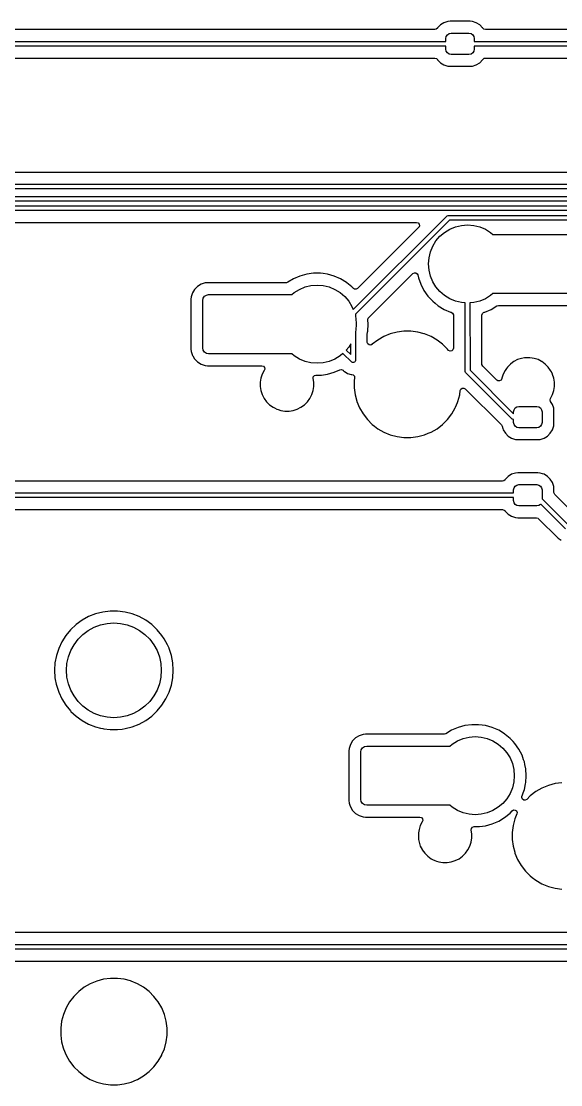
# Model space of a CAD drawing. Header units: millimetres. Extents: x 46 to 4458, y 59 to 1499.
# Drawn here: x 1718.4 to 1741.16, y 856.44 to 901.31 of the extents above; entities that cross this region are included whole.
import ezdxf

# ---------------------------------------------------------------- set-up
doc = ezdxf.new("R2010")
doc.units = ezdxf.units.MM
doc.layers.add('BLACK', color=7, linetype='Continuous')

msp = doc.modelspace()

# ---------------------------------------------------------------- linework, layer by layer
at = {"layer": 'BLACK', "linetype": 'Continuous'}
for p, q in [((1735.95365, 901.01629), (1735.90171, 900.96957)), ((1735.96515, 901.03493), (1735.95365, 901.01629)), ((1736.08507, 901.15486), (1735.96515, 901.03493)), ((1736.08508, 901.15486), (1736.08507, 901.15486)), ((1736.22941, 901.24389), (1736.08508, 901.15486)), ((1736.22942, 901.24389), (1736.22941, 901.24389)), ((1736.39041, 901.29724), (1736.22942, 901.24389)), ((1736.48976, 901.30739), (1736.39041, 901.29724)), ((1736.39041, 901.29724), (1736.39041, 901.29724)), ((1736.48978, 901.30739), (1736.48976, 901.30739)), ((1737.33647, 901.30739), (1736.48978, 901.30739)), ((1737.43583, 901.29724), (1737.33647, 901.30739)), ((1737.59681, 901.24389), (1737.43583, 901.29724)), ((1737.59682, 901.24389), (1737.59681, 901.24389)), ((1737.74116, 901.15486), (1737.59682, 901.24389)), ((1737.59682, 901.24389), (1737.59682, 901.24389)), ((1737.59682, 901.24389), (1737.59682, 901.24389)), ((1737.86109, 901.03493), (1737.74116, 901.15486)), ((1737.74116, 901.15486), (1737.74116, 901.15486)), ((1737.86751, 901.02453), (1737.86109, 901.03493)), ((1737.87258, 901.01629), (1737.86751, 901.02453)), ((1737.91108, 900.97707), (1737.87258, 901.01629)), ((1735.84812, 900.95739), (1714.16562, 900.95739)), ((1735.90171, 900.96957), (1735.84812, 900.95739)), ((1736.31312, 900.58189), (1736.33025, 900.66799)), ((1736.31312, 900.45647), (1736.31312, 900.58189)), ((1736.33025, 900.66799), (1736.37902, 900.74099)), ((1736.37902, 900.74099), (1736.45202, 900.78976)), ((1736.45202, 900.78976), (1736.53812, 900.80689)), ((1736.53812, 900.80689), (1737.28812, 900.80689)), ((1737.28812, 900.80689), (1737.37422, 900.78976)), ((1737.37422, 900.78976), (1737.44722, 900.74099)), ((1737.44722, 900.74099), (1737.49599, 900.66799)), ((1737.49599, 900.66799), (1737.51312, 900.58189)), ((1737.51312, 900.58189), (1737.51312, 900.45649)), ((1737.97812, 900.95739), (1737.91108, 900.97707)), ((1757.21133, 900.95739), (1737.97812, 900.95739)), ((1713.70062, 900.45602), (1736.31312, 900.45647)), ((1736.31312, 900.25839), (1713.70062, 900.25794)), ((1736.31312, 900.13189), (1736.31312, 900.25839)), ((1736.33025, 900.04578), (1736.31312, 900.13189)), ((1737.51312, 900.13189), (1737.49599, 900.04578)), ((1737.51312, 900.45649), (1757.298, 900.45689)), ((1757.25475, 900.25881), (1737.51312, 900.25842)), ((1737.51312, 900.25842), (1737.51312, 900.13189)), ((1714.16562, 899.75639), (1735.84812, 899.75639)), ((1735.84812, 899.75639), (1735.91515, 899.7367)), ((1735.91515, 899.7367), (1735.95365, 899.69748)), ((1735.95365, 899.69748), (1735.9569, 899.69222)), ((1735.9569, 899.69222), (1735.96515, 899.67884)), ((1735.96515, 899.67884), (1736.08507, 899.55892)), ((1736.37902, 899.97279), (1736.33025, 900.04578)), ((1736.45202, 899.92401), (1736.37902, 899.97279)), ((1736.53812, 899.90689), (1736.45202, 899.92401)), ((1737.28812, 899.90689), (1736.53812, 899.90689)), ((1737.37422, 899.92401), (1737.28812, 899.90689)), ((1737.44722, 899.97279), (1737.37422, 899.92401)), ((1737.49599, 900.04578), (1737.44722, 899.97279)), ((1737.74116, 899.55892), (1737.86109, 899.67884)), ((1737.86109, 899.67884), (1737.87258, 899.69748)), ((1737.87258, 899.69748), (1737.92453, 899.74421)), ((1737.92453, 899.74421), (1737.97812, 899.75639)), ((1737.97812, 899.75639), (1756.85481, 899.75639)), ((1736.08507, 899.55892), (1736.08508, 899.55892)), ((1736.08508, 899.55892), (1736.22941, 899.46989)), ((1736.22941, 899.46989), (1736.22942, 899.46989)), ((1736.22942, 899.46989), (1736.22942, 899.46988)), ((1736.22942, 899.46988), (1736.39041, 899.41654)), ((1736.39041, 899.41654), (1736.48977, 899.40639)), ((1736.48977, 899.40639), (1737.33646, 899.40639)), ((1737.33646, 899.40639), (1737.33647, 899.40639)), ((1737.33647, 899.40639), (1737.40888, 899.41379)), ((1737.33647, 899.40639), (1737.33647, 899.40639)), ((1737.40888, 899.41379), (1737.43583, 899.41654)), ((1737.43583, 899.41654), (1737.59682, 899.46988)), ((1737.59682, 899.46988), (1737.74116, 899.55892)), ((1762.42145, 894.93044), (1662.297, 894.93044)), ((1662.19082, 894.42802), (1762.50812, 894.42994)), ((1762.4648, 894.23186), (1662.24959, 894.22994)), ((1676.14361, 893.91497), (1762.38686, 893.91689)), ((1762.34353, 893.71881), (1676.20185, 893.71689)), ((1709.55736, 893.51497), (1762.22117, 893.51689)), ((1762.17785, 893.31881), (1709.6156, 893.31689)), ((1732.40714, 889.1399), (1736.35219, 893.0876)), ((1736.46164, 892.91689), (1732.49637, 888.94895)), ((1736.35219, 893.0876), (1736.36735, 893.10003)), ((1736.36735, 893.10003), (1736.40339, 893.11497)), ((1736.40339, 893.11497), (1761.89322, 893.11689)), ((1761.8499, 892.9188), (1736.46164, 892.91689)), ((1716.2231, 892.81639), (1735.07381, 892.81639)), ((1735.16149, 892.60471), (1732.59092, 890.03414)), ((1735.07381, 892.81639), (1735.14084, 892.7967)), ((1735.14084, 892.7967), (1735.1866, 892.7439)), ((1735.16752, 892.61118), (1735.16149, 892.60471)), ((1735.19654, 892.67474), (1735.16752, 892.61118)), ((1735.1866, 892.7439), (1735.19654, 892.67474)), ((1736.26077, 892.40177), (1736.48154, 892.53705)), ((1736.48154, 892.53705), (1736.72074, 892.63613)), ((1736.72074, 892.63613), (1736.9725, 892.69657)), ((1736.9725, 892.69657), (1737.23062, 892.71689)), ((1737.23062, 892.71689), (1737.48874, 892.69657)), ((1737.48874, 892.69657), (1737.7405, 892.63613)), ((1737.7405, 892.63613), (1737.9797, 892.53705)), ((1737.9797, 892.53705), (1738.20047, 892.40177)), ((1735.76046, 891.81597), (1735.89574, 892.03673)), ((1735.89574, 892.03673), (1736.06389, 892.23361)), ((1736.06389, 892.23361), (1736.26077, 892.40177)), ((1738.20047, 892.40177), (1738.29984, 892.31689)), ((1738.29984, 892.31689), (1739.85562, 892.31689)), ((1739.85562, 892.31689), (1741.80562, 892.31689)), ((1735.60093, 891.325), (1735.66138, 891.57677)), ((1735.66138, 891.57677), (1735.76046, 891.81597)), ((1735.58062, 891.06689), (1735.60093, 891.325)), ((1730.73352, 890.67739), (1730.44206, 890.63733)), ((1731.02772, 890.67739), (1730.73352, 890.67739)), ((1730.73352, 890.67739), (1730.73352, 890.67739)), ((1731.14319, 890.66152), (1731.02772, 890.67739)), ((1731.02772, 890.67739), (1731.02772, 890.67739)), ((1734.92135, 890.66611), (1734.98268, 890.69959)), ((1734.98268, 890.69959), (1735.05237, 890.69461)), ((1735.05237, 890.69461), (1735.1083, 890.65273)), ((1735.60093, 890.80877), (1735.58062, 891.06689)), ((1735.66138, 890.55701), (1735.60093, 890.80877)), ((1726.15282, 890.26689), (1725.98629, 890.2117)), ((1726.2556, 890.27739), (1726.15282, 890.26689)), ((1726.15282, 890.26689), (1726.15282, 890.26689)), ((1726.25562, 890.27739), (1726.2556, 890.27739)), ((1729.58556, 890.27739), (1726.25562, 890.27739)), ((1729.64999, 890.29544), (1729.58556, 890.27739)), ((1729.88894, 890.44075), (1729.64999, 890.29544)), ((1730.15877, 890.55795), (1729.88894, 890.44075)), ((1729.88894, 890.44075), (1729.88894, 890.44075)), ((1730.44206, 890.63733), (1730.15877, 890.55795)), ((1730.44206, 890.63733), (1730.44206, 890.63733)), ((1731.31917, 890.63733), (1731.14319, 890.66152)), ((1731.31918, 890.63733), (1731.31917, 890.63733)), ((1731.60246, 890.55795), (1731.31918, 890.63733)), ((1731.31918, 890.63733), (1731.31918, 890.63733)), ((1731.87229, 890.44075), (1731.60246, 890.55795)), ((1731.8723, 890.44075), (1731.87229, 890.44075)), ((1732.12366, 890.28789), (1731.8723, 890.44075)), ((1732.12367, 890.28789), (1732.12366, 890.28789)), ((1732.13657, 890.27739), (1732.12367, 890.28789)), ((1732.12367, 890.28789), (1732.12367, 890.28789)), ((1732.35188, 890.10222), (1732.13657, 890.27739)), ((1733.05976, 888.80451), (1734.92135, 890.66611)), ((1735.1083, 890.65273), (1735.13044, 890.60365)), ((1735.13044, 890.60365), (1735.15502, 890.48534)), ((1735.15502, 890.48534), (1735.15503, 890.48533)), ((1735.15503, 890.48533), (1735.25355, 890.20813)), ((1735.76046, 890.3178), (1735.66138, 890.55701)), ((1735.89574, 890.09704), (1735.76046, 890.3178)), ((1725.62081, 889.84622), (1725.56562, 889.67968)), ((1725.71291, 889.99555), (1725.62081, 889.84622)), ((1725.62081, 889.84622), (1725.62081, 889.84622)), ((1725.83696, 890.1196), (1725.71291, 889.99555)), ((1725.98628, 890.2117), (1725.83696, 890.1196)), ((1725.98629, 890.2117), (1725.98628, 890.2117)), ((1726.20995, 889.75786), (1726.30562, 889.77689)), ((1726.30562, 889.77689), (1728.35562, 889.77689)), ((1728.35562, 889.77689), (1729.81139, 889.77689)), ((1729.81139, 889.77689), (1729.91077, 889.86177)), ((1729.91077, 889.86177), (1730.13154, 889.99705)), ((1730.13154, 889.99705), (1730.37074, 890.09613)), ((1730.37074, 890.09613), (1730.6225, 890.15657)), ((1730.6225, 890.15657), (1730.88062, 890.17689)), ((1730.88062, 890.17689), (1731.13874, 890.15657)), ((1731.13874, 890.15657), (1731.3905, 890.09613)), ((1731.3905, 890.09613), (1731.6297, 889.99705)), ((1731.6297, 889.99705), (1731.85047, 889.86177)), ((1731.85047, 889.86177), (1732.04735, 889.69361)), ((1732.41262, 890.03719), (1732.35188, 890.10222)), ((1732.45991, 890.00564), (1732.41262, 890.03719)), ((1732.5296, 890.00066), (1732.45991, 890.00564)), ((1732.59092, 890.03414), (1732.5296, 890.00066)), ((1735.25355, 890.20813), (1735.3889, 889.94691)), ((1735.3889, 889.94691), (1735.3889, 889.9469)), ((1735.3889, 889.9469), (1735.55855, 889.70656)), ((1736.06389, 889.90016), (1735.89574, 890.09704)), ((1736.26077, 889.73201), (1736.06389, 889.90016)), ((1738.29984, 889.81689), (1738.20047, 889.73201)), ((1739.75562, 889.81689), (1738.29984, 889.81689)), ((1741.80562, 889.81689), (1739.75562, 889.81689)), ((1725.56562, 889.67968), (1725.55512, 889.5769)), ((1725.55512, 889.5769), (1725.55512, 887.47689)), ((1725.56562, 889.67968), (1725.56562, 889.67968)), ((1725.56562, 889.67968), (1725.56562, 889.67968)), ((1726.05562, 889.52689), (1726.07465, 889.62256)), ((1726.05562, 887.52689), (1726.05562, 889.52689)), ((1726.07465, 889.62256), (1726.12884, 889.70366)), ((1726.12884, 889.70366), (1726.20995, 889.75786)), ((1732.04735, 889.69361), (1732.2155, 889.49673)), ((1732.2155, 889.49673), (1732.35078, 889.27597)), ((1735.55855, 889.70656), (1735.6433, 889.61582)), ((1735.6433, 889.61582), (1735.7579, 889.49312)), ((1735.7579, 889.49312), (1735.75936, 889.49155)), ((1735.75936, 889.49155), (1735.86135, 889.40858)), ((1735.86135, 889.40858), (1735.98757, 889.30589)), ((1736.48154, 889.59673), (1736.26077, 889.73201)), ((1736.72074, 889.49764), (1736.48154, 889.59673)), ((1736.9725, 889.4372), (1736.72074, 889.49764)), ((1737.13131, 889.4247), (1736.9725, 889.4372)), ((1737.13254, 886.52738), (1737.13131, 889.4247)), ((1737.48874, 889.4372), (1737.3294, 889.42466)), ((1737.3294, 889.42466), (1737.3306, 886.58567)), ((1737.7405, 889.49764), (1737.48874, 889.4372)), ((1737.9797, 889.59673), (1737.7405, 889.49764)), ((1738.20047, 889.73201), (1737.9797, 889.59673)), ((1732.35078, 889.27597), (1732.40714, 889.1399)), ((1732.49637, 888.94895), (1732.49647, 888.84262)), ((1735.98757, 889.30589), (1735.98757, 889.30589)), ((1735.98757, 889.30589), (1735.98757, 889.30589)), ((1735.98757, 889.30589), (1736.23894, 889.15303)), ((1736.23894, 889.15303), (1736.23894, 889.15303)), ((1736.23894, 889.15303), (1736.50878, 889.03582)), ((1736.50878, 889.03582), (1736.53614, 889.02815)), ((1736.53614, 889.02815), (1736.53648, 889.02806)), ((1736.53648, 889.02806), (1736.53957, 889.02719)), ((1736.53957, 889.02719), (1736.59882, 888.99015)), ((1736.59882, 888.99015), (1736.62863, 888.92696)), ((1736.62863, 888.92696), (1736.63012, 888.90779)), ((1736.63012, 888.90779), (1736.63012, 887.51141)), ((1737.83112, 888.90779), (1737.8508, 888.97483)), ((1737.83112, 886.84698), (1737.83112, 888.90779)), ((1737.8508, 888.97483), (1737.90361, 889.02058)), ((1737.90361, 889.02058), (1737.92167, 889.02719)), ((1737.92167, 889.02719), (1737.92476, 889.02806)), ((1737.92476, 889.02806), (1737.95246, 889.03582)), ((1737.95246, 889.03582), (1738.22229, 889.15302)), ((1737.95246, 889.03582), (1737.95246, 889.03582)), ((1738.22229, 889.15302), (1738.2223, 889.15303)), ((1738.2223, 889.15303), (1738.46125, 889.29834)), ((1738.2223, 889.15303), (1738.2223, 889.15303)), ((1738.46125, 889.29834), (1738.52568, 889.31639)), ((1738.52568, 889.31639), (1739.7056, 889.31639)), ((1739.7056, 889.31639), (1739.70561, 889.31639)), ((1739.70561, 889.31639), (1741.85563, 889.31639)), ((1732.49647, 888.84262), (1732.51031, 888.785)), ((1732.51031, 888.785), (1732.53062, 888.52689)), ((1732.53062, 888.52689), (1732.51031, 888.26877)), ((1733.01607, 888.23338), (1733.03614, 888.52689)), ((1733.02373, 888.70837), (1733.03879, 888.77659)), ((1733.03614, 888.52689), (1733.02373, 888.70837)), ((1733.03879, 888.77659), (1733.05976, 888.80451)), ((1732.51031, 888.26877), (1732.49708, 888.21367)), ((1732.49708, 888.21367), (1732.49823, 887.00927)), ((1732.99873, 888.13721), (1733.00133, 888.16244)), ((1732.99873, 887.76842), (1732.99873, 888.13721)), ((1733.00133, 888.16244), (1733.00683, 888.18892)), ((1733.00683, 888.18892), (1733.01607, 888.23338)), ((1733.69581, 888.00415), (1733.44103, 887.85705)), ((1733.69582, 888.00415), (1733.69581, 888.00415)), ((1733.96762, 888.11674), (1733.69582, 888.00415)), ((1734.25182, 888.19289), (1733.96762, 888.11674)), ((1734.5435, 888.23129), (1734.25182, 888.19289)), ((1734.54351, 888.23129), (1734.5435, 888.23129)), ((1734.83773, 888.23129), (1734.54351, 888.23129)), ((1734.54351, 888.23129), (1734.54351, 888.23129)), ((1734.83774, 888.23129), (1734.83773, 888.23129)), ((1734.83773, 888.23129), (1734.83773, 888.23129)), ((1735.12942, 888.19289), (1734.83774, 888.23129)), ((1735.39913, 888.12062), (1735.12942, 888.19289)), ((1735.12942, 888.19289), (1735.12942, 888.19289)), ((1735.12942, 888.19289), (1735.12942, 888.19289)), ((1735.41361, 888.11674), (1735.39913, 888.12062)), ((1735.68541, 888.00415), (1735.41361, 888.11674)), ((1735.68543, 888.00415), (1735.68541, 888.00415)), ((1735.94021, 887.85705), (1735.68543, 888.00415)), ((1726.07465, 887.43122), (1726.05562, 887.52689)), ((1732.2155, 887.55704), (1732.1122, 887.4361)), ((1732.29948, 887.69409), (1732.2155, 887.55704)), ((1732.2999, 887.24872), (1732.29948, 887.69409)), ((1732.99905, 887.75958), (1732.99873, 887.76842)), ((1733.02347, 887.69411), (1732.99905, 887.75958)), ((1733.0794, 887.65224), (1733.02347, 887.69411)), ((1733.14909, 887.64726), (1733.0794, 887.65224)), ((1733.2032, 887.67681), (1733.14909, 887.64726)), ((1733.20456, 887.67526), (1733.2032, 887.67681)), ((1733.20761, 887.67794), (1733.20456, 887.67526)), ((1733.44101, 887.85704), (1733.20761, 887.67794)), ((1733.44103, 887.85705), (1733.44101, 887.85704)), ((1735.94022, 887.85704), (1735.94021, 887.85705)), ((1735.94021, 887.85705), (1735.94021, 887.85705)), ((1736.17363, 887.67794), (1735.94022, 887.85704)), ((1735.94022, 887.85704), (1735.94022, 887.85704)), ((1735.94022, 887.85704), (1735.94022, 887.85704)), ((1736.17364, 887.67793), (1736.17363, 887.67794)), ((1736.38166, 887.4699), (1736.17364, 887.67793)), ((1725.55512, 887.47689), (1725.55512, 887.47687)), ((1725.55512, 887.47687), (1725.56562, 887.37409)), ((1725.56562, 887.37409), (1725.56562, 887.37409)), ((1725.56562, 887.37409), (1725.6208, 887.20756)), ((1725.6208, 887.20756), (1725.62081, 887.20755)), ((1725.62081, 887.20755), (1725.63245, 887.18868)), ((1725.63245, 887.18868), (1725.71291, 887.05823)), ((1726.12884, 887.35011), (1726.07465, 887.43122)), ((1726.20995, 887.29592), (1726.12884, 887.35011)), ((1726.30562, 887.27689), (1726.20995, 887.29592)), ((1728.23062, 887.27689), (1726.30562, 887.27689)), ((1729.81139, 887.27689), (1728.23062, 887.27689)), ((1729.91077, 887.19201), (1729.81139, 887.27689)), ((1730.13154, 887.05673), (1729.91077, 887.19201)), ((1731.85047, 887.19201), (1731.6297, 887.05673)), ((1731.97218, 887.29597), (1731.85047, 887.19201)), ((1732.34268, 886.92613), (1731.97218, 887.29597)), ((1732.1122, 887.4361), (1732.2999, 887.24872)), ((1736.38167, 887.46989), (1736.38166, 887.4699)), ((1736.40774, 887.43592), (1736.38167, 887.46989)), ((1736.42492, 887.41769), (1736.40774, 887.43592)), ((1736.48847, 887.38867), (1736.42492, 887.41769)), ((1736.55763, 887.39861), (1736.48847, 887.38867)), ((1736.61043, 887.44437), (1736.55763, 887.39861)), ((1736.63012, 887.51141), (1736.61043, 887.44437)), ((1739.50706, 887.08467), (1739.33858, 887.02993)), ((1739.62371, 887.10315), (1739.50706, 887.08467)), ((1739.68204, 887.11239), (1739.62371, 887.10315)), ((1739.8592, 887.11239), (1739.68204, 887.11239)), ((1739.94669, 887.09853), (1739.8592, 887.11239)), ((1740.03418, 887.08467), (1739.94669, 887.09853)), ((1740.20266, 887.02993), (1740.03418, 887.08467)), ((1725.71291, 887.05823), (1725.83696, 886.93418)), ((1725.83696, 886.93418), (1725.98629, 886.84207)), ((1725.98629, 886.84207), (1726.15282, 886.78689)), ((1726.15282, 886.78689), (1726.25561, 886.77639)), ((1726.25561, 886.77639), (1728.18274, 886.77639)), ((1728.18274, 886.77639), (1728.18275, 886.77639)), ((1728.18275, 886.77639), (1728.54967, 886.77639)), ((1728.54967, 886.77639), (1728.61671, 886.7567)), ((1728.61671, 886.7567), (1728.66246, 886.7039)), ((1728.6724, 886.63474), (1728.64999, 886.57951)), ((1728.66246, 886.7039), (1728.6724, 886.63474)), ((1730.37074, 886.95764), (1730.13154, 887.05673)), ((1730.6225, 886.8972), (1730.37074, 886.95764)), ((1730.88062, 886.87689), (1730.6225, 886.8972)), ((1731.13874, 886.8972), (1730.88062, 886.87689)), ((1731.3905, 886.95764), (1731.13874, 886.8972)), ((1731.6297, 887.05673), (1731.3905, 886.95764)), ((1732.37872, 886.9112), (1732.34268, 886.92613)), ((1732.41774, 886.9112), (1732.37872, 886.9112)), ((1732.45379, 886.92613), (1732.41774, 886.9112)), ((1732.48138, 886.95372), (1732.45379, 886.92613)), ((1732.49631, 886.98977), (1732.48138, 886.95372)), ((1732.49823, 887.00927), (1732.49631, 886.98977)), ((1737.83395, 886.82063), (1737.83112, 886.84698)), ((1737.86744, 886.7593), (1737.83395, 886.82063)), ((1738.4602, 886.16654), (1737.86744, 886.7593)), ((1738.86742, 886.65855), (1738.80801, 886.57678)), ((1738.91214, 886.7201), (1738.86742, 886.65855)), ((1739.0374, 886.84537), (1738.91214, 886.7201)), ((1738.91214, 886.7201), (1738.91214, 886.7201)), ((1738.91214, 886.7201), (1738.91214, 886.7201)), ((1739.03741, 886.84537), (1739.0374, 886.84537)), ((1739.0374, 886.84537), (1739.0374, 886.84537)), ((1739.12038, 886.90566), (1739.03741, 886.84537)), ((1739.18073, 886.9495), (1739.12038, 886.90566)), ((1739.33858, 887.02993), (1739.18073, 886.9495)), ((1739.33858, 887.02993), (1739.33858, 887.02993)), ((1740.3507, 886.9545), (1740.20266, 887.02993)), ((1740.20266, 887.02993), (1740.20266, 887.02993)), ((1740.36051, 886.9495), (1740.3507, 886.9545)), ((1740.50383, 886.84537), (1740.36051, 886.9495)), ((1740.6291, 886.7201), (1740.50383, 886.84537)), ((1740.73323, 886.57678), (1740.6291, 886.7201)), ((1728.51283, 886.25044), (1728.48512, 886.07547)), ((1728.56758, 886.41893), (1728.51283, 886.25044)), ((1728.64801, 886.57678), (1728.56758, 886.41893)), ((1728.56758, 886.41893), (1728.56758, 886.41893)), ((1728.64999, 886.57951), (1728.64801, 886.57678)), ((1730.71117, 886.23299), (1730.72012, 886.30228)), ((1730.73612, 886.07547), (1730.71117, 886.23299)), ((1730.72012, 886.30228), (1730.76512, 886.35573)), ((1730.76512, 886.35573), (1730.83187, 886.37637)), ((1730.83187, 886.37637), (1730.83364, 886.37639)), ((1730.83364, 886.37639), (1731.02772, 886.37639)), ((1731.02772, 886.37639), (1731.05914, 886.38071)), ((1731.05914, 886.38071), (1731.31917, 886.41645)), ((1731.31917, 886.41645), (1731.60246, 886.49582)), ((1731.60246, 886.49582), (1731.84575, 886.6015)), ((1731.84575, 886.6015), (1731.91508, 886.61015)), ((1731.91508, 886.61015), (1731.97808, 886.57994)), ((1731.97808, 886.57994), (1731.98283, 886.57544)), ((1731.98283, 886.57544), (1732.0145, 886.54377)), ((1732.0145, 886.54377), (1732.02952, 886.52875)), ((1732.02952, 886.52875), (1732.10705, 886.48399)), ((1732.10705, 886.48399), (1732.16645, 886.4497)), ((1732.16645, 886.4497), (1732.31918, 886.40877)), ((1732.31918, 886.40877), (1732.31918, 886.40877)), ((1732.31918, 886.40877), (1732.341, 886.40877)), ((1732.341, 886.40877), (1732.40804, 886.38909)), ((1732.40804, 886.38909), (1732.45379, 886.33628)), ((1732.46394, 886.26859), (1732.44622, 886.13399)), ((1732.45379, 886.33628), (1732.46394, 886.26859)), ((1737.14747, 886.49133), (1737.13254, 886.52738)), ((1737.15991, 886.47618), (1737.14747, 886.49133)), ((1739.11506, 884.52374), (1737.15991, 886.47618)), ((1737.3306, 886.58567), (1739.17062, 884.74821)), ((1738.67036, 886.23482), (1738.64043, 886.17168)), ((1738.67283, 886.25045), (1738.67036, 886.23482)), ((1738.72758, 886.41893), (1738.67283, 886.25045)), ((1738.80801, 886.57678), (1738.72758, 886.41893)), ((1738.72758, 886.41893), (1738.72758, 886.41893)), ((1740.76614, 886.51219), (1740.73323, 886.57678)), ((1740.81366, 886.41893), (1740.76614, 886.51219)), ((1740.8165, 886.41019), (1740.81366, 886.41893)), ((1740.81366, 886.41893), (1740.81366, 886.41893)), ((1740.86841, 886.25044), (1740.8165, 886.41019)), ((1740.89612, 886.07547), (1740.86841, 886.25044)), ((1728.48512, 886.07547), (1728.48512, 885.89831)), ((1728.48512, 885.89831), (1728.51283, 885.72333)), ((1730.70841, 885.72333), (1730.73612, 885.89831)), ((1730.73612, 885.89831), (1730.73612, 886.07547)), ((1732.44622, 886.13399), (1732.44622, 885.83979)), ((1732.44622, 885.83979), (1732.44622, 885.83977)), ((1732.44622, 885.83977), (1732.48433, 885.55029)), ((1736.92005, 885.7261), (1736.94832, 885.79)), ((1736.94832, 885.79), (1737.00664, 885.82847)), ((1737.00664, 885.82847), (1737.07651, 885.8293)), ((1737.07651, 885.8293), (1737.13067, 885.7976)), ((1737.13067, 885.7976), (1738.65264, 884.27563)), ((1738.51125, 886.13575), (1738.4602, 886.16654)), ((1738.58111, 886.13475), (1738.51125, 886.13575)), ((1738.64043, 886.17168), (1738.58111, 886.13475)), ((1740.86841, 885.72333), (1740.89612, 885.89831)), ((1740.89612, 885.89831), (1740.89612, 886.07547)), ((1728.51283, 885.72333), (1728.56758, 885.55485)), ((1728.56758, 885.55485), (1728.56758, 885.55485)), ((1728.56758, 885.55485), (1728.62188, 885.44828)), ((1728.62188, 885.44828), (1728.64801, 885.397)), ((1728.64801, 885.397), (1728.75214, 885.25367)), ((1730.4691, 885.25367), (1730.57323, 885.397)), ((1730.57323, 885.397), (1730.65366, 885.55485)), ((1730.65366, 885.55485), (1730.70841, 885.72333)), ((1732.48433, 885.55029), (1732.48462, 885.54809)), ((1732.48462, 885.54809), (1732.55864, 885.27184)), ((1736.82047, 885.2639), (1736.89662, 885.54809)), ((1736.89662, 885.54809), (1736.92005, 885.7261)), ((1740.71307, 885.33138), (1740.73132, 885.39388)), ((1740.73151, 885.26399), (1740.71307, 885.33138)), ((1740.73132, 885.39388), (1740.73322, 885.39698)), ((1740.73322, 885.39698), (1740.73323, 885.397)), ((1740.73323, 885.397), (1740.81366, 885.55485)), ((1740.81366, 885.55485), (1740.86841, 885.72333)), ((1728.75214, 885.25367), (1728.87741, 885.1284)), ((1728.87741, 885.1284), (1729.02073, 885.02427)), ((1729.02073, 885.02427), (1729.0839, 884.99208)), ((1729.0839, 884.99208), (1729.17858, 884.94385)), ((1729.17858, 884.94385), (1729.17858, 884.94384)), ((1729.17858, 884.94384), (1729.23941, 884.92408)), ((1729.23941, 884.92408), (1729.34706, 884.8891)), ((1729.34706, 884.8891), (1729.52204, 884.86139)), ((1729.52204, 884.86139), (1729.52204, 884.86139)), ((1729.52204, 884.86139), (1729.6992, 884.86139)), ((1729.6992, 884.86139), (1729.87417, 884.8891)), ((1729.6992, 884.86139), (1729.6992, 884.86139)), ((1729.87417, 884.8891), (1730.04266, 884.94385)), ((1730.04266, 884.94385), (1730.20051, 885.02427)), ((1730.20051, 885.02427), (1730.34383, 885.1284)), ((1730.34383, 885.1284), (1730.4691, 885.25367)), ((1732.55864, 885.27184), (1732.56077, 885.26389)), ((1732.56077, 885.26389), (1732.67335, 884.99209)), ((1732.67335, 884.99209), (1732.67336, 884.99208)), ((1732.67336, 884.99208), (1732.82046, 884.7373)), ((1736.56077, 884.73729), (1736.70788, 884.99208)), ((1736.70788, 884.99208), (1736.72002, 885.02139)), ((1736.72002, 885.02139), (1736.80565, 885.22812)), ((1736.80565, 885.22812), (1736.82047, 885.2639)), ((1739.17062, 884.83189), (1739.18775, 884.91799)), ((1739.18775, 884.91799), (1739.23652, 884.99099)), ((1739.23652, 884.99099), (1739.30952, 885.03976)), ((1739.30952, 885.03976), (1739.39562, 885.05689)), ((1739.39562, 885.05689), (1740.14562, 885.05689)), ((1740.14562, 885.05689), (1740.23172, 885.03976)), ((1740.23172, 885.03976), (1740.30472, 884.99099)), ((1740.30472, 884.99099), (1740.35349, 884.91799)), ((1740.35349, 884.91799), (1740.37062, 884.83189)), ((1740.80762, 885.14059), (1740.73151, 885.26399)), ((1740.80762, 885.14058), (1740.80762, 885.14059)), ((1740.80762, 885.14059), (1740.80762, 885.14059)), ((1740.86097, 884.9796), (1740.80762, 885.14058)), ((1740.87112, 884.88023), (1740.86097, 884.9796)), ((1740.87112, 884.33354), (1740.87112, 884.88023)), ((1732.82046, 884.7373), (1732.82047, 884.73728)), ((1732.82047, 884.73728), (1732.99957, 884.50388)), ((1732.99957, 884.50388), (1732.99957, 884.50387)), ((1732.99957, 884.50387), (1733.2076, 884.29584)), ((1736.17363, 884.29584), (1736.38167, 884.50388)), ((1736.38167, 884.50388), (1736.56077, 884.73729)), ((1739.12258, 884.52063), (1739.11506, 884.52374)), ((1739.15111, 884.50881), (1739.12258, 884.52063)), ((1739.17062, 884.50689), (1739.15111, 884.50881)), ((1739.17062, 884.74821), (1739.17062, 884.83189)), ((1739.17062, 884.38189), (1739.17062, 884.50689)), ((1740.37062, 884.83189), (1740.37062, 884.38189)), ((1733.2076, 884.29584), (1733.20761, 884.29584)), ((1733.20761, 884.29584), (1733.30398, 884.22189)), ((1733.30398, 884.22189), (1733.44102, 884.11673)), ((1733.44102, 884.11673), (1733.4482, 884.11259)), ((1733.4482, 884.11259), (1733.69581, 883.96963)), ((1733.69581, 883.96963), (1733.69582, 883.96962)), ((1733.69582, 883.96962), (1733.96762, 883.85704)), ((1735.56959, 883.92165), (1735.68541, 883.96962)), ((1735.68541, 883.96962), (1735.68542, 883.96962)), ((1735.68542, 883.96963), (1735.94022, 884.11673)), ((1735.68542, 883.96962), (1735.68542, 883.96963)), ((1735.94022, 884.11673), (1736.17363, 884.29584)), ((1738.65264, 884.27563), (1738.68266, 884.22696)), ((1738.68266, 884.22696), (1738.71514, 884.12894)), ((1738.71514, 884.12894), (1738.73362, 884.07319)), ((1738.73362, 884.07319), (1738.73362, 884.07318)), ((1738.73362, 884.07318), (1738.82265, 883.92885)), ((1739.18775, 884.29578), (1739.17062, 884.38189)), ((1739.23652, 884.22279), (1739.18775, 884.29578)), ((1739.30952, 884.17401), (1739.23652, 884.22279)), ((1739.39562, 884.15689), (1739.30952, 884.17401)), ((1740.14562, 884.15689), (1739.39562, 884.15689)), ((1740.23172, 884.17401), (1740.14562, 884.15689)), ((1740.30472, 884.22279), (1740.23172, 884.17401)), ((1740.35349, 884.29578), (1740.30472, 884.22279)), ((1740.37062, 884.38189), (1740.35349, 884.29578)), ((1740.71859, 883.92884), (1740.80762, 884.07319)), ((1740.80762, 884.07319), (1740.86097, 884.23418)), ((1740.86097, 884.23418), (1740.87112, 884.33354)), ((1733.96762, 883.85704), (1733.96763, 883.85704)), ((1733.96763, 883.85704), (1733.96763, 883.85704)), ((1733.96763, 883.85704), (1734.25182, 883.78089)), ((1734.25182, 883.78089), (1734.54351, 883.74249)), ((1734.54351, 883.74249), (1734.54352, 883.74249)), ((1734.54352, 883.74249), (1734.83772, 883.74249)), ((1734.83772, 883.74249), (1734.83773, 883.74249)), ((1734.83773, 883.74249), (1735.12942, 883.78089)), ((1735.12942, 883.78089), (1735.41361, 883.85704)), ((1735.41361, 883.85704), (1735.56959, 883.92165)), ((1738.82265, 883.92885), (1738.82265, 883.92884)), ((1738.82265, 883.92884), (1738.94257, 883.80892)), ((1738.94257, 883.80892), (1738.94258, 883.80892)), ((1738.94258, 883.80892), (1739.08691, 883.71989)), ((1739.08691, 883.71989), (1739.08692, 883.71989)), ((1739.08692, 883.71989), (1739.08692, 883.71988)), ((1739.08692, 883.71988), (1739.24791, 883.66654)), ((1739.24791, 883.66654), (1739.34727, 883.65639)), ((1739.34727, 883.65639), (1740.19396, 883.65639)), ((1740.19396, 883.65639), (1740.19397, 883.65639)), ((1740.19397, 883.65639), (1740.24838, 883.66195)), ((1740.19397, 883.65639), (1740.19397, 883.65639)), ((1740.24838, 883.66195), (1740.29333, 883.66654)), ((1740.29333, 883.66654), (1740.45432, 883.71988)), ((1740.45432, 883.71988), (1740.59866, 883.80892)), ((1740.59866, 883.80892), (1740.71859, 883.92884)), ((1739.08691, 882.19389), (1738.94258, 882.10486)), ((1739.08692, 882.19389), (1739.08691, 882.19389)), ((1739.24791, 882.24724), (1739.08692, 882.19389)), ((1739.34726, 882.25739), (1739.24791, 882.24724)), ((1739.24791, 882.24724), (1739.24791, 882.24724)), ((1739.34728, 882.25739), (1739.34726, 882.25739)), ((1740.19397, 882.25739), (1739.34728, 882.25739)), ((1740.29333, 882.24724), (1740.19397, 882.25739)), ((1740.39518, 882.21349), (1740.29333, 882.24724)), ((1740.45432, 882.19389), (1740.39518, 882.21349)), ((1740.59866, 882.10486), (1740.45432, 882.19389)), ((1740.45432, 882.19389), (1740.45432, 882.19389)), ((1740.45432, 882.19389), (1740.45432, 882.19389)), ((1738.70562, 881.90739), (1714.64187, 881.90739)), ((1738.75921, 881.91957), (1738.70562, 881.90739)), ((1738.81115, 881.96629), (1738.75921, 881.91957)), ((1738.82265, 881.98493), (1738.81115, 881.96629)), ((1738.94257, 882.10486), (1738.82265, 881.98493)), ((1738.94258, 882.10486), (1738.94257, 882.10486)), ((1739.23652, 881.69099), (1739.30952, 881.73976)), ((1739.30952, 881.73976), (1739.39562, 881.75689)), ((1739.39562, 881.75689), (1740.14562, 881.75689)), ((1740.14562, 881.75689), (1740.23172, 881.73976)), ((1740.23172, 881.73976), (1740.30472, 881.69099)), ((1740.71859, 881.98493), (1740.59866, 882.10486)), ((1740.59866, 882.10486), (1740.59866, 882.10486)), ((1740.80762, 881.84059), (1740.71859, 881.98493)), ((1740.71859, 881.98493), (1740.71859, 881.98493)), ((1740.80762, 881.84058), (1740.80762, 881.84059)), ((1740.80762, 881.84059), (1740.80762, 881.84059)), ((1740.84977, 881.71339), (1740.80762, 881.84058)), ((1740.86097, 881.6796), (1740.84977, 881.71339)), ((1714.17687, 881.40627), (1739.17062, 881.40687)), ((1739.17062, 881.53189), (1739.18775, 881.61799)), ((1739.17062, 881.40687), (1739.17062, 881.53189)), ((1739.18775, 881.61799), (1739.23652, 881.69099)), ((1740.30472, 881.69099), (1740.35349, 881.61799)), ((1740.35349, 881.61799), (1740.37062, 881.53189)), ((1740.37062, 881.53189), (1740.37062, 881.16051)), ((1740.87112, 881.58024), (1740.86097, 881.6796)), ((1740.86097, 881.6796), (1740.86097, 881.6796)), ((1740.87112, 881.58023), (1740.87112, 881.58024)), ((1740.87112, 881.42144), (1740.87112, 881.58023)), ((1740.87395, 881.39508), (1740.87112, 881.42144)), ((1740.90744, 881.33376), (1740.87395, 881.39508)), ((1741.62392, 880.61727), (1740.90744, 881.33376)), ((1739.17062, 881.20879), (1714.17687, 881.20819)), ((1739.17062, 881.08189), (1739.17062, 881.20879)), ((1739.18775, 880.99578), (1739.17062, 881.08189)), ((1739.23652, 880.92279), (1739.18775, 880.99578)), ((1739.30952, 880.87401), (1739.23652, 880.92279)), ((1739.39562, 880.85689), (1739.30952, 880.87401)), ((1740.14562, 880.85689), (1739.39562, 880.85689)), ((1740.23172, 880.87401), (1740.14562, 880.85689)), ((1740.30472, 880.92279), (1740.23172, 880.87401)), ((1740.31418, 880.93696), (1740.30472, 880.92279)), ((1741.35595, 879.8973), (1740.31418, 880.93696)), ((1740.37062, 881.16051), (1741.45479, 880.07854)), ((1714.64187, 880.70639), (1738.70562, 880.70639)), ((1738.70562, 880.70639), (1738.77265, 880.6867)), ((1738.77265, 880.6867), (1738.81115, 880.64748)), ((1738.81115, 880.64748), (1738.81635, 880.63906)), ((1738.81635, 880.63906), (1738.82265, 880.62884)), ((1738.82265, 880.62884), (1738.94257, 880.50892)), ((1738.94257, 880.50892), (1738.94258, 880.50892)), ((1738.94258, 880.50892), (1739.08691, 880.41989)), ((1739.08691, 880.41989), (1739.08692, 880.41989)), ((1739.08692, 880.41989), (1739.08692, 880.41988)), ((1739.08692, 880.41988), (1739.24791, 880.36654)), ((1739.24791, 880.36654), (1739.34727, 880.35639)), ((1739.34727, 880.35639), (1740.13497, 880.35639)), ((1740.13497, 880.35639), (1740.20201, 880.3367)), ((1740.20201, 880.3367), (1740.22265, 880.32007)), ((1740.22265, 880.32007), (1741.04279, 879.49993)), ((1741.04279, 879.49993), (1741.04279, 879.49993)), ((1741.04279, 879.49993), (1741.0428, 879.49993)), ((1741.0428, 879.49993), (1741.13569, 879.44629)), ((1741.13569, 879.44629), (1741.17972, 879.42087)), ((1721.83864, 876.38295), (1721.53389, 876.30471)), ((1721.83866, 876.38296), (1721.83864, 876.38295)), ((1722.15079, 876.42239), (1721.83866, 876.38296)), ((1722.1508, 876.42239), (1722.15079, 876.42239)), ((1722.46544, 876.42239), (1722.1508, 876.42239)), ((1722.46545, 876.42239), (1722.46544, 876.42239)), ((1722.77758, 876.38296), (1722.46545, 876.42239)), ((1722.7776, 876.38295), (1722.77758, 876.38296)), ((1723.08234, 876.30471), (1722.7776, 876.38295)), ((1720.96562, 876.0373), (1720.7111, 875.85237)), ((1720.96564, 876.0373), (1720.96562, 876.0373)), ((1721.24136, 876.18889), (1720.96564, 876.0373)), ((1721.53389, 876.30471), (1721.24136, 876.18889)), ((1721.24136, 876.18889), (1721.24136, 876.18889)), ((1721.53389, 876.30471), (1721.53389, 876.30471)), ((1721.74465, 875.84087), (1722.02349, 875.90153)), ((1722.02349, 875.90153), (1722.30812, 875.92189)), ((1722.30812, 875.92189), (1722.59275, 875.90153)), ((1722.59275, 875.90153), (1722.87158, 875.84087)), ((1723.08235, 876.30471), (1723.08234, 876.30471)), ((1723.37488, 876.18889), (1723.08235, 876.30471)), ((1723.37488, 876.18888), (1723.37488, 876.18889)), ((1723.37488, 876.18889), (1723.37488, 876.18889)), ((1723.37489, 876.18888), (1723.37488, 876.18888)), ((1723.6506, 876.0373), (1723.37489, 876.18888)), ((1723.65061, 876.0373), (1723.6506, 876.0373)), ((1723.90514, 875.85237), (1723.65061, 876.0373)), ((1723.65061, 876.0373), (1723.65061, 876.0373)), ((1720.48173, 875.63698), (1720.28117, 875.39455)), ((1720.71109, 875.85236), (1720.48173, 875.63698)), ((1720.48173, 875.63698), (1720.48173, 875.63698)), ((1720.7111, 875.85237), (1720.71109, 875.85236)), ((1720.79662, 875.23161), (1720.9984, 875.43339)), ((1720.9984, 875.43339), (1721.22684, 875.60439)), ((1721.22684, 875.60439), (1721.47729, 875.74115)), ((1721.47729, 875.74115), (1721.74465, 875.84087)), ((1722.87158, 875.84087), (1723.13895, 875.74115)), ((1723.13895, 875.74115), (1723.3894, 875.60439)), ((1723.3894, 875.60439), (1723.61784, 875.43339)), ((1723.61784, 875.43339), (1723.81962, 875.23161)), ((1723.90515, 875.85237), (1723.90514, 875.85237)), ((1724.10693, 875.66288), (1723.90515, 875.85237)), ((1723.90515, 875.85237), (1723.90515, 875.85237)), ((1724.13451, 875.63698), (1724.10693, 875.66288)), ((1724.33506, 875.39455), (1724.13451, 875.63698)), ((1724.13451, 875.63698), (1724.13451, 875.63698)), ((1720.11258, 875.12889), (1719.97862, 874.84421)), ((1720.28117, 875.39455), (1720.11258, 875.1289)), ((1720.11258, 875.1289), (1720.11258, 875.12889)), ((1720.28117, 875.39455), (1720.28117, 875.39455)), ((1720.48886, 874.75272), (1720.62561, 875.00317)), ((1720.62561, 875.00317), (1720.79662, 875.23161)), ((1723.81962, 875.23161), (1723.99063, 875.00317)), ((1723.99063, 875.00317), (1724.12738, 874.75272)), ((1724.33507, 875.39455), (1724.33506, 875.39455)), ((1724.42628, 875.25083), (1724.33507, 875.39455)), ((1724.50366, 875.12889), (1724.42628, 875.25083)), ((1724.56785, 874.99248), (1724.50366, 875.12889)), ((1724.63359, 874.85276), (1724.56785, 874.99248)), ((1719.88139, 874.54497), (1719.82243, 874.2359)), ((1719.97862, 874.8442), (1719.88139, 874.54497)), ((1719.97862, 874.84421), (1719.97862, 874.8442)), ((1720.38913, 874.48535), (1720.48886, 874.75272)), ((1724.12738, 874.75272), (1724.22711, 874.48535)), ((1724.63762, 874.8442), (1724.63359, 874.85276)), ((1724.73485, 874.54497), (1724.63762, 874.8442)), ((1724.79381, 874.2359), (1724.73485, 874.54497)), ((1719.82243, 874.23589), (1719.80268, 873.92189)), ((1719.82243, 874.2359), (1719.82243, 874.23589)), ((1720.30812, 873.92189), (1720.32848, 874.20652)), ((1720.32848, 874.20652), (1720.38913, 874.48535)), ((1724.22711, 874.48535), (1724.28776, 874.20652)), ((1724.28776, 874.20652), (1724.30812, 873.92189)), ((1724.79381, 874.23589), (1724.79381, 874.2359)), ((1724.79381, 874.2359), (1724.79381, 874.2359)), ((1724.81356, 873.92189), (1724.79381, 874.23589)), ((1719.80268, 873.92189), (1719.80268, 873.92188)), ((1719.80268, 873.92188), (1719.82243, 873.60788)), ((1720.32848, 873.63726), (1720.30812, 873.92189)), ((1720.38913, 873.35842), (1720.32848, 873.63726)), ((1724.28776, 873.63726), (1724.22711, 873.35842)), ((1724.30812, 873.92189), (1724.28776, 873.63726)), ((1724.79392, 873.6096), (1724.81356, 873.92188)), ((1724.81356, 873.92188), (1724.81356, 873.92189)), ((1719.82243, 873.60788), (1719.82243, 873.60788)), ((1719.82243, 873.60788), (1719.83724, 873.53022)), ((1719.83724, 873.53022), (1719.87425, 873.33622)), ((1719.87425, 873.33622), (1719.88139, 873.2988)), ((1719.88139, 873.2988), (1719.97862, 872.99957)), ((1720.48886, 873.09106), (1720.38913, 873.35842)), ((1724.22711, 873.35842), (1724.12738, 873.09106)), ((1724.63762, 872.99957), (1724.73485, 873.29881)), ((1724.73485, 873.29881), (1724.79381, 873.60787)), ((1724.79381, 873.60787), (1724.79392, 873.6096)), ((1719.97862, 872.99957), (1719.97862, 872.99957)), ((1719.97862, 872.99957), (1720.11258, 872.71488)), ((1720.62561, 872.84061), (1720.48886, 873.09106)), ((1720.79662, 872.61217), (1720.62561, 872.84061)), ((1723.99063, 872.84061), (1723.81962, 872.61217)), ((1724.12738, 873.09106), (1723.99063, 872.84061)), ((1724.50366, 872.71488), (1724.63762, 872.99957)), ((1720.11258, 872.71488), (1720.11258, 872.71488)), ((1720.11258, 872.71488), (1720.28117, 872.44923)), ((1720.28117, 872.44923), (1720.28117, 872.44922)), ((1720.28117, 872.44922), (1720.48173, 872.2068)), ((1720.9984, 872.41039), (1720.79662, 872.61217)), ((1721.22684, 872.23938), (1720.9984, 872.41039)), ((1723.61784, 872.41039), (1723.3894, 872.23938)), ((1723.81962, 872.61217), (1723.61784, 872.41039)), ((1724.13451, 872.20679), (1724.33507, 872.44922)), ((1724.33507, 872.44922), (1724.50366, 872.71488)), ((1720.48173, 872.2068), (1720.48173, 872.2068)), ((1720.48173, 872.2068), (1720.48173, 872.20679)), ((1720.48173, 872.20679), (1720.49779, 872.19171)), ((1720.49779, 872.19171), (1720.71109, 871.99141)), ((1720.71109, 871.99141), (1720.7111, 871.9914)), ((1720.7111, 871.9914), (1720.96562, 871.80648)), ((1721.47729, 872.10262), (1721.22684, 872.23938)), ((1721.74465, 872.0029), (1721.47729, 872.10262)), ((1722.02349, 871.94224), (1721.74465, 872.0029)), ((1722.30812, 871.92189), (1722.02349, 871.94224)), ((1722.59275, 871.94224), (1722.30812, 871.92189)), ((1722.87158, 872.0029), (1722.59275, 871.94224)), ((1723.13895, 872.10262), (1722.87158, 872.0029)), ((1723.3894, 872.23938), (1723.13895, 872.10262)), ((1723.6506, 871.80647), (1723.90515, 871.99141)), ((1723.90515, 871.99141), (1724.13451, 872.20679)), ((1720.96562, 871.80648), (1720.96563, 871.80648)), ((1720.96563, 871.80648), (1720.96564, 871.80647)), ((1720.96564, 871.80647), (1721.24135, 871.65489)), ((1721.24135, 871.65489), (1721.24136, 871.65489)), ((1721.24136, 871.65489), (1721.24136, 871.65489)), ((1721.24136, 871.65489), (1721.24136, 871.65489)), ((1721.24136, 871.65489), (1721.53389, 871.53907)), ((1721.53389, 871.53907), (1721.53389, 871.53907)), ((1721.53389, 871.53907), (1721.74713, 871.48432)), ((1721.74713, 871.48432), (1721.83865, 871.46082)), ((1721.83865, 871.46082), (1721.88185, 871.45536)), ((1721.88185, 871.45536), (1722.15079, 871.42139)), ((1722.15079, 871.42139), (1722.1508, 871.42139)), ((1722.1508, 871.42139), (1722.1508, 871.42139)), ((1722.1508, 871.42139), (1722.1508, 871.42139)), ((1722.1508, 871.42139), (1722.46544, 871.42139)), ((1722.46544, 871.42139), (1722.46544, 871.42139)), ((1722.46544, 871.42139), (1722.46544, 871.42139)), ((1722.46544, 871.42139), (1722.46545, 871.42139)), ((1722.46545, 871.42139), (1722.65171, 871.44492)), ((1722.65171, 871.44492), (1722.77759, 871.46082)), ((1722.77759, 871.46082), (1723.08234, 871.53907)), ((1723.08234, 871.53907), (1723.08235, 871.53907)), ((1723.08235, 871.53907), (1723.37488, 871.65489)), ((1723.37488, 871.65489), (1723.37488, 871.65489)), ((1723.37488, 871.65489), (1723.37488, 871.65489)), ((1723.37488, 871.65489), (1723.37489, 871.65489)), ((1723.37489, 871.65489), (1723.6506, 871.80647)), ((1736.55644, 871.39075), (1736.31749, 871.24544)), ((1736.82627, 871.50795), (1736.55644, 871.39075)), ((1736.55644, 871.39075), (1736.55644, 871.39075)), ((1737.10956, 871.58733), (1736.82627, 871.50795)), ((1737.40102, 871.62739), (1737.10956, 871.58733)), ((1737.10956, 871.58733), (1737.10956, 871.58733)), ((1737.69522, 871.62739), (1737.40102, 871.62739)), ((1737.40102, 871.62739), (1737.40102, 871.62739)), ((1737.84095, 871.60736), (1737.69522, 871.62739)), ((1737.69522, 871.62739), (1737.69522, 871.62739)), ((1737.98667, 871.58733), (1737.84095, 871.60736)), ((1737.98668, 871.58733), (1737.98667, 871.58733)), ((1738.26996, 871.50795), (1737.98668, 871.58733)), ((1737.98668, 871.58733), (1737.98668, 871.58733)), ((1738.53979, 871.39075), (1738.26996, 871.50795)), ((1738.5398, 871.39075), (1738.53979, 871.39075)), ((1738.79116, 871.23789), (1738.5398, 871.39075)), ((1732.38041, 870.94555), (1732.28831, 870.79622)), ((1732.50446, 871.0696), (1732.38041, 870.94555)), ((1732.65378, 871.1617), (1732.50446, 871.0696)), ((1732.65379, 871.1617), (1732.65378, 871.1617)), ((1732.82032, 871.21689), (1732.65379, 871.1617)), ((1732.9231, 871.22739), (1732.82032, 871.21689)), ((1732.82032, 871.21689), (1732.82032, 871.21689)), ((1732.92312, 871.22739), (1732.9231, 871.22739)), ((1736.25306, 871.22739), (1732.92312, 871.22739)), ((1736.31749, 871.24544), (1736.25306, 871.22739)), ((1736.57827, 870.81177), (1736.79904, 870.94705)), ((1736.79904, 870.94705), (1737.03824, 871.04613)), ((1737.03824, 871.04613), (1737.29, 871.10657)), ((1737.29, 871.10657), (1737.54812, 871.12689)), ((1737.54812, 871.12689), (1737.80624, 871.10657)), ((1737.80624, 871.10657), (1738.058, 871.04613)), ((1738.058, 871.04613), (1738.2972, 870.94705)), ((1738.2972, 870.94705), (1738.51797, 870.81177)), ((1738.79117, 871.23789), (1738.79116, 871.23789)), ((1738.82022, 871.21425), (1738.79117, 871.23789)), ((1738.79117, 871.23789), (1738.79117, 871.23789)), ((1739.01938, 871.05223), (1738.82022, 871.21425)), ((1739.01938, 871.05222), (1739.01938, 871.05223)), ((1739.14572, 870.91695), (1739.01938, 871.05222)), ((1739.01938, 871.05222), (1739.01938, 871.05222)), ((1732.23312, 870.62968), (1732.22262, 870.5269)), ((1732.22262, 870.5269), (1732.22262, 868.42689)), ((1732.28651, 870.7908), (1732.23312, 870.62968)), ((1732.23312, 870.62968), (1732.23312, 870.62968)), ((1732.23312, 870.62968), (1732.23312, 870.62968)), ((1732.2883, 870.79622), (1732.28651, 870.7908)), ((1732.28831, 870.79622), (1732.2883, 870.79622)), ((1732.72312, 870.47689), (1732.74215, 870.57256)), ((1732.72312, 868.47689), (1732.72312, 870.47689)), ((1732.74215, 870.57256), (1732.79634, 870.65366)), ((1732.79634, 870.65366), (1732.87745, 870.70786)), ((1732.87745, 870.70786), (1732.97312, 870.72689)), ((1732.97312, 870.72689), (1735.02312, 870.72689)), ((1735.02312, 870.72689), (1736.47889, 870.72689)), ((1736.47889, 870.72689), (1736.57827, 870.81177)), ((1738.51797, 870.81177), (1738.71485, 870.64361)), ((1738.71485, 870.64361), (1738.883, 870.44673)), ((1739.22019, 870.83721), (1739.14572, 870.91695)), ((1739.38984, 870.59687), (1739.22019, 870.83721)), ((1739.38984, 870.59686), (1739.38984, 870.59687)), ((1739.38984, 870.59687), (1739.38984, 870.59687)), ((1739.52519, 870.33565), (1739.38984, 870.59686)), ((1738.883, 870.44673), (1739.01828, 870.22597)), ((1739.01828, 870.22597), (1739.11736, 869.98677)), ((1739.59261, 870.14595), (1739.52519, 870.33565)), ((1739.62371, 870.05845), (1739.59261, 870.14595)), ((1739.62371, 870.05843), (1739.62371, 870.05845)), ((1739.64636, 869.94945), (1739.62371, 870.05843)), ((1739.11736, 869.98677), (1739.17781, 869.735)), ((1739.17781, 869.735), (1739.19812, 869.47689)), ((1739.68357, 869.7704), (1739.64636, 869.94945)), ((1739.70364, 869.47689), (1739.68357, 869.7704)), ((1739.17781, 869.21877), (1739.11736, 868.96701)), ((1739.19812, 869.47689), (1739.17781, 869.21877)), ((1739.67182, 869.12682), (1739.68357, 869.18338)), ((1739.68357, 869.18338), (1739.70364, 869.47689)), ((1740.91932, 869.14289), (1740.63512, 869.06674)), ((1741.211, 869.18129), (1740.91932, 869.14289)), ((1739.01828, 868.7278), (1738.883, 868.50704)), ((1739.11736, 868.96701), (1739.01828, 868.7278)), ((1739.52868, 868.62793), (1739.57563, 868.76005)), ((1739.57563, 868.76005), (1739.62371, 868.89533)), ((1739.62371, 868.89534), (1739.67182, 869.12682)), ((1739.62371, 868.89533), (1739.62371, 868.89534)), ((1739.62371, 868.89534), (1739.62371, 868.89534)), ((1740.10851, 868.80704), (1739.87511, 868.62794)), ((1740.10853, 868.80705), (1740.10851, 868.80704)), ((1740.36331, 868.95415), (1740.10853, 868.80705)), ((1740.36332, 868.95415), (1740.36331, 868.95415)), ((1740.63512, 869.06674), (1740.36332, 868.95415)), ((1732.22262, 868.42689), (1732.22262, 868.42687)), ((1732.22262, 868.42687), (1732.23312, 868.32409)), ((1732.23312, 868.32409), (1732.23312, 868.32409)), ((1732.23312, 868.32409), (1732.264, 868.23091)), ((1732.74215, 868.38122), (1732.72312, 868.47689)), ((1732.79634, 868.30011), (1732.74215, 868.38122)), ((1732.87745, 868.24592), (1732.79634, 868.30011)), ((1732.97312, 868.22689), (1732.87745, 868.24592)), ((1738.71485, 868.31016), (1738.51797, 868.14201)), ((1738.883, 868.50704), (1738.71485, 868.31016)), ((1739.51401, 868.55704), (1739.52396, 868.61529)), ((1739.53843, 868.49158), (1739.51401, 868.55704)), ((1739.52396, 868.61529), (1739.52519, 868.61811)), ((1739.52519, 868.61812), (1739.52868, 868.62793)), ((1739.52519, 868.61811), (1739.52519, 868.61812)), ((1739.59436, 868.44971), (1739.53843, 868.49158)), ((1739.66405, 868.44472), (1739.59436, 868.44971)), ((1739.72538, 868.47821), (1739.66405, 868.44472)), ((1739.87511, 868.62794), (1739.72538, 868.47821)), ((1732.264, 868.23091), (1732.28831, 868.15755)), ((1732.28831, 868.15755), (1732.38041, 868.00823)), ((1732.38041, 868.00823), (1732.50446, 867.88418)), ((1732.50446, 867.88418), (1732.65379, 867.79207)), ((1732.65379, 867.79207), (1732.82032, 867.73689)), ((1734.89812, 868.22689), (1732.97312, 868.22689)), ((1736.47889, 868.22689), (1734.89812, 868.22689)), ((1736.57827, 868.14201), (1736.47889, 868.22689)), ((1736.79904, 868.00673), (1736.57827, 868.14201)), ((1737.03824, 867.90764), (1736.79904, 868.00673)), ((1737.29, 867.8472), (1737.03824, 867.90764)), ((1737.54812, 867.82689), (1737.29, 867.8472)), ((1737.80624, 867.8472), (1737.54812, 867.82689)), ((1738.058, 867.90764), (1737.80624, 867.8472)), ((1738.2972, 868.00673), (1738.058, 867.90764)), ((1738.51797, 868.14201), (1738.2972, 868.00673)), ((1738.79117, 867.71589), (1739.01938, 867.90155)), ((1739.01938, 867.90155), (1739.10761, 867.99602)), ((1739.10761, 867.99602), (1739.16775, 868.03158)), ((1739.16775, 868.03158), (1739.23757, 868.02898)), ((1739.31279, 867.86393), (1739.22827, 867.65988)), ((1739.23757, 868.02898), (1739.2949, 867.98904)), ((1739.2949, 867.98904), (1739.32154, 867.92445)), ((1739.32154, 867.92445), (1739.31279, 867.86393)), ((1732.82032, 867.73689), (1732.92311, 867.72639)), ((1732.92311, 867.72639), (1734.85024, 867.72639)), ((1734.85024, 867.72639), (1734.85025, 867.72639)), ((1734.85025, 867.72639), (1735.21717, 867.72639)), ((1735.23508, 867.36893), (1735.18033, 867.20044)), ((1735.21717, 867.72639), (1735.28421, 867.7067)), ((1735.31551, 867.52678), (1735.23508, 867.36893)), ((1735.23508, 867.36893), (1735.23508, 867.36893)), ((1735.28421, 867.7067), (1735.32996, 867.6539)), ((1735.31749, 867.52951), (1735.31551, 867.52678)), ((1735.3399, 867.58474), (1735.31749, 867.52951)), ((1735.32996, 867.6539), (1735.3399, 867.58474)), ((1737.72664, 867.33071), (1737.98667, 867.36645)), ((1737.98667, 867.36645), (1738.26996, 867.44582)), ((1738.26996, 867.44582), (1738.5398, 867.56303)), ((1738.5398, 867.56303), (1738.79117, 867.71589)), ((1739.15212, 867.37568), (1739.11372, 867.084)), ((1739.22827, 867.65988), (1739.15212, 867.37568)), ((1735.15905, 867.06604), (1735.15262, 867.02547)), ((1735.15262, 867.02547), (1735.15262, 866.84831)), ((1735.18033, 867.20044), (1735.15905, 867.06604)), ((1737.37867, 867.18299), (1737.38762, 867.25228)), ((1737.40362, 867.02547), (1737.37867, 867.18299)), ((1737.38762, 867.25228), (1737.43262, 867.30573)), ((1737.40362, 866.84831), (1737.40362, 867.02547)), ((1737.43262, 867.30573), (1737.49937, 867.32637)), ((1737.49937, 867.32637), (1737.50114, 867.32639)), ((1737.50114, 867.32639), (1737.69522, 867.32639)), ((1737.69522, 867.32639), (1737.72664, 867.33071)), ((1739.11372, 867.084), (1739.11372, 867.08399)), ((1739.11372, 867.08399), (1739.11372, 866.78979)), ((1735.15262, 866.84831), (1735.16368, 866.77847)), ((1735.16368, 866.77847), (1735.18033, 866.67333)), ((1735.18033, 866.67333), (1735.23508, 866.50485)), ((1735.23508, 866.50485), (1735.23508, 866.50485)), ((1735.23508, 866.50485), (1735.30709, 866.36352)), ((1737.24073, 866.347), (1737.32116, 866.50485)), ((1737.32116, 866.50485), (1737.37591, 866.67333)), ((1737.37591, 866.67333), (1737.40362, 866.84831)), ((1739.11372, 866.78979), (1739.11372, 866.78977)), ((1739.11372, 866.78977), (1739.15203, 866.49878)), ((1739.15203, 866.49878), (1739.15212, 866.49809)), ((1739.15212, 866.49809), (1739.21754, 866.25393)), ((1735.30709, 866.36352), (1735.31551, 866.347)), ((1735.31551, 866.347), (1735.41964, 866.20367)), ((1735.41964, 866.20367), (1735.54491, 866.0784)), ((1735.54491, 866.0784), (1735.68823, 865.97427)), ((1736.86801, 865.97427), (1737.01133, 866.0784)), ((1737.01133, 866.0784), (1737.1366, 866.20367)), ((1737.1366, 866.20367), (1737.24073, 866.347)), ((1739.21754, 866.25393), (1739.22827, 866.21389)), ((1739.22827, 866.21389), (1739.34085, 865.94209)), ((1735.68823, 865.97427), (1735.7514, 865.94208)), ((1735.7514, 865.94208), (1735.84608, 865.89385)), ((1735.84608, 865.89385), (1735.84608, 865.89384)), ((1735.84608, 865.89384), (1735.9198, 865.86989)), ((1735.9198, 865.86989), (1736.01456, 865.8391)), ((1736.01456, 865.8391), (1736.18954, 865.81139)), ((1736.18954, 865.81139), (1736.18954, 865.81139)), ((1736.18954, 865.81139), (1736.3667, 865.81139)), ((1736.3667, 865.81139), (1736.54167, 865.8391)), ((1736.3667, 865.81139), (1736.3667, 865.81139)), ((1736.54167, 865.8391), (1736.71016, 865.89385)), ((1736.71016, 865.89385), (1736.86801, 865.97427)), ((1739.34085, 865.94209), (1739.34086, 865.94208)), ((1739.34086, 865.94208), (1739.48796, 865.6873)), ((1739.48796, 865.6873), (1739.48797, 865.68728)), ((1739.48797, 865.68728), (1739.66707, 865.45388)), ((1739.66707, 865.45388), (1739.66707, 865.45387)), ((1739.66707, 865.45387), (1739.8751, 865.24584)), ((1739.8751, 865.24584), (1739.87511, 865.24584)), ((1739.87511, 865.24584), (1739.95604, 865.18374)), ((1739.95604, 865.18374), (1740.10852, 865.06673)), ((1740.10852, 865.06673), (1740.10853, 865.06673)), ((1740.10853, 865.06673), (1740.36331, 864.91963)), ((1740.36331, 864.91963), (1740.36332, 864.91962)), ((1740.36332, 864.91962), (1740.63512, 864.80704)), ((1740.63512, 864.80704), (1740.63513, 864.80704)), ((1740.63513, 864.80704), (1740.63513, 864.80704)), ((1740.63513, 864.80704), (1740.91932, 864.73089)), ((1740.91932, 864.73089), (1741.21101, 864.69249)), ((1745.37312, 862.85739), (1716.54687, 862.85739)), ((1716.08187, 862.35621), (1745.83812, 862.35687)), ((1745.83812, 862.1588), (1716.08187, 862.15813)), ((1716.54687, 861.65639), (1745.37312, 861.65639)), ((1721.31331, 860.69915), (1721.05853, 860.55205)), ((1721.31332, 860.69915), (1721.31331, 860.69915)), ((1721.58512, 860.81174), (1721.31332, 860.69915)), ((1721.86932, 860.88789), (1721.58512, 860.81174)), ((1722.161, 860.92629), (1721.86932, 860.88789)), ((1722.16101, 860.92629), (1722.161, 860.92629)), ((1722.45523, 860.92629), (1722.16101, 860.92629)), ((1722.16101, 860.92629), (1722.16101, 860.92629)), ((1722.45524, 860.92629), (1722.45523, 860.92629)), ((1722.45523, 860.92629), (1722.45523, 860.92629)), ((1722.74692, 860.88789), (1722.45524, 860.92629)), ((1723.00322, 860.81921), (1722.74692, 860.88789)), ((1722.74692, 860.88789), (1722.74692, 860.88789)), ((1722.74692, 860.88789), (1722.74692, 860.88789)), ((1723.03111, 860.81174), (1723.00322, 860.81921)), ((1723.30291, 860.69915), (1723.03111, 860.81174)), ((1723.30293, 860.69915), (1723.30291, 860.69915)), ((1723.55771, 860.55205), (1723.30293, 860.69915)), ((1720.61707, 860.1649), (1720.43797, 859.93149)), ((1720.8251, 860.37293), (1720.61707, 860.1649)), ((1720.61707, 860.1649), (1720.61707, 860.1649)), ((1720.82511, 860.37294), (1720.8251, 860.37293)), ((1721.05851, 860.55204), (1720.82511, 860.37294)), ((1721.05853, 860.55205), (1721.05851, 860.55204)), ((1723.55772, 860.55204), (1723.55771, 860.55205)), ((1723.55771, 860.55205), (1723.55771, 860.55205)), ((1723.79113, 860.37294), (1723.55772, 860.55204)), ((1723.55772, 860.55204), (1723.55772, 860.55204)), ((1723.55772, 860.55204), (1723.55772, 860.55204)), ((1723.79114, 860.37293), (1723.79113, 860.37294)), ((1723.99916, 860.1649), (1723.79114, 860.37293)), ((1723.99917, 860.1649), (1723.99916, 860.1649)), ((1724.10616, 860.02546), (1723.99917, 860.1649)), ((1720.43796, 859.93148), (1720.29086, 859.6767)), ((1720.43797, 859.93149), (1720.43796, 859.93148)), ((1724.17827, 859.93148), (1724.10616, 860.02546)), ((1724.17828, 859.93148), (1724.17827, 859.93148)), ((1724.32538, 859.6767), (1724.17828, 859.93148)), ((1720.17827, 859.40488), (1720.10212, 859.12068)), ((1720.29085, 859.67668), (1720.17827, 859.40488)), ((1720.29086, 859.6767), (1720.29085, 859.67668)), ((1724.32538, 859.67668), (1724.32538, 859.6767)), ((1724.43797, 859.40488), (1724.32538, 859.67668)), ((1724.43797, 859.40487), (1724.43797, 859.40488)), ((1724.51412, 859.12069), (1724.43797, 859.40487)), ((1720.10212, 859.12068), (1720.06372, 858.829)), ((1720.06372, 858.829), (1720.06372, 858.82899)), ((1720.06372, 858.82899), (1720.06372, 858.53479)), ((1724.55252, 858.82899), (1724.51412, 859.12069)), ((1724.55252, 858.53478), (1724.55252, 858.82899)), ((1720.06372, 858.53479), (1720.06372, 858.53477)), ((1720.06372, 858.53477), (1720.10179, 858.24563)), ((1724.51412, 858.24309), (1724.55252, 858.53478)), ((1720.10179, 858.24563), (1720.10212, 858.24309)), ((1720.10212, 858.24309), (1720.16983, 857.99039)), ((1720.16983, 857.99039), (1720.17827, 857.95889)), ((1720.17827, 857.95889), (1720.29085, 857.68709)), ((1724.33733, 857.71594), (1724.43797, 857.95889)), ((1724.43797, 857.9589), (1724.51412, 858.24309)), ((1724.43797, 857.95889), (1724.43797, 857.9589)), ((1724.43797, 857.95889), (1724.43797, 857.95889)), ((1720.29085, 857.68709), (1720.29086, 857.68708)), ((1720.29086, 857.68708), (1720.43796, 857.4323)), ((1724.17827, 857.43229), (1724.32538, 857.68708)), ((1724.32538, 857.68708), (1724.33733, 857.71594)), ((1720.43796, 857.4323), (1720.43797, 857.43228)), ((1720.43797, 857.43228), (1720.61707, 857.19888)), ((1720.61707, 857.19888), (1720.61707, 857.19887)), ((1720.61707, 857.19887), (1720.8251, 856.99084)), ((1723.79113, 856.99084), (1723.99917, 857.19888)), ((1723.99917, 857.19888), (1724.17827, 857.43229)), ((1720.8251, 856.99084), (1720.82511, 856.99084)), ((1720.82511, 856.99084), (1720.95471, 856.89139)), ((1720.95471, 856.89139), (1721.05852, 856.81173)), ((1721.05852, 856.81173), (1721.05853, 856.81173)), ((1721.05853, 856.81173), (1721.31331, 856.66463)), ((1721.31331, 856.66463), (1721.31332, 856.66462)), ((1721.31332, 856.66462), (1721.58512, 856.55204)), ((1723.03111, 856.55204), (1723.26173, 856.64756)), ((1723.26173, 856.64756), (1723.30291, 856.66462)), ((1723.30291, 856.66462), (1723.30292, 856.66462)), ((1723.30292, 856.66463), (1723.55772, 856.81173)), ((1723.30292, 856.66462), (1723.30292, 856.66463)), ((1723.55772, 856.81173), (1723.79113, 856.99084)), ((1721.58512, 856.55204), (1721.58513, 856.55204)), ((1721.58513, 856.55204), (1721.58513, 856.55204)), ((1721.58513, 856.55204), (1721.86932, 856.47589)), ((1721.86932, 856.47589), (1722.16101, 856.43749)), ((1722.16101, 856.43749), (1722.16102, 856.43749)), ((1722.16102, 856.43749), (1722.45522, 856.43749)), ((1722.45522, 856.43749), (1722.45523, 856.43749)), ((1722.45523, 856.43749), (1722.74692, 856.47589)), ((1722.74692, 856.47589), (1723.03111, 856.55204))]:
    msp.add_line(p, q, dxfattribs=at)

doc.saveas('drawing.dxf')
